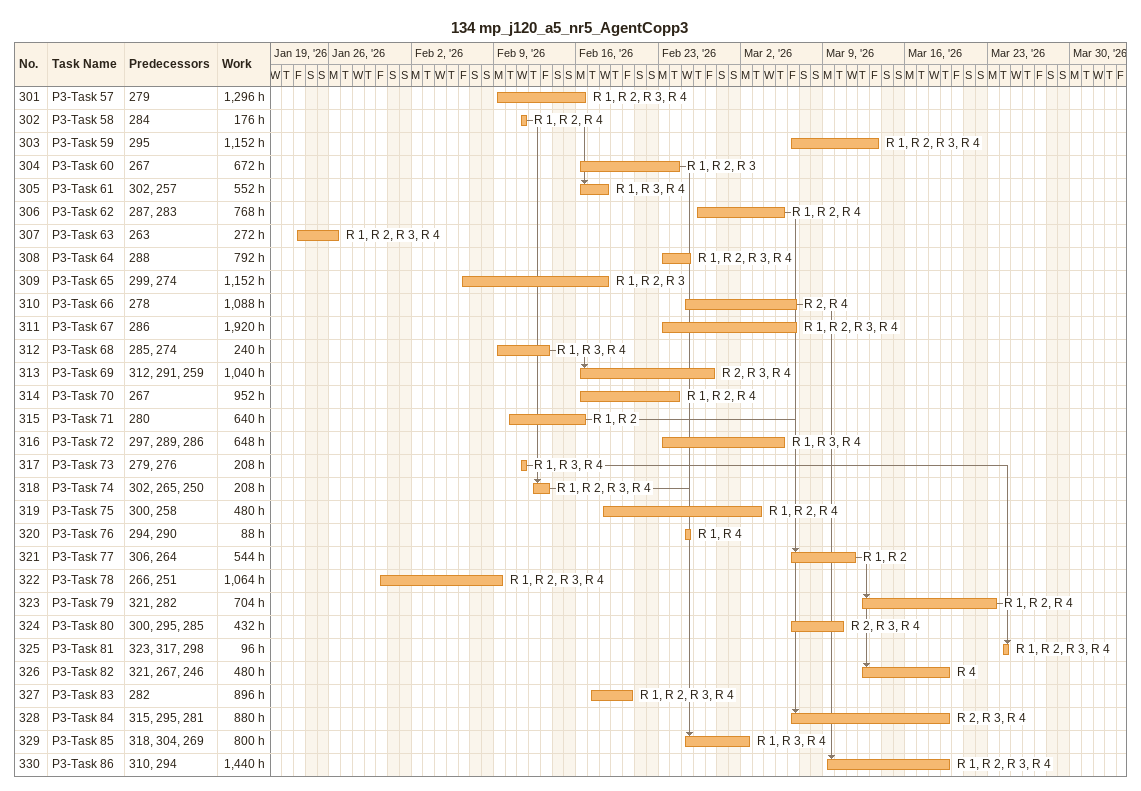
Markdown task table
134 mp_j120_a5_nr5_AgentCopp3

| ID | Task | Start | Finish | Predecessors | Resources | Work (h) |
|---|---|---|---|---|---|---|
| 301 | P3-Task 57 | 2026-02-09 | 2026-02-16 | 279 | R 1, R 2, R 3, R 4 | 1296 |
| 302 | P3-Task 58 | 2026-02-11 | 2026-02-11 | 284 | R 1, R 2, R 4 | 176 |
| 303 | P3-Task 59 | 2026-03-06 | 2026-03-13 | 295 | R 1, R 2, R 3, R 4 | 1152 |
| 304 | P3-Task 60 | 2026-02-16 | 2026-02-24 | 267 | R 1, R 2, R 3 | 672 |
| 305 | P3-Task 61 | 2026-02-16 | 2026-02-18 | 302, 257 | R 1, R 3, R 4 | 552 |
| 306 | P3-Task 62 | 2026-02-26 | 2026-03-05 | 287, 283 | R 1, R 2, R 4 | 768 |
| 307 | P3-Task 63 | 2026-01-23 | 2026-01-26 | 263 | R 1, R 2, R 3, R 4 | 272 |
| 308 | P3-Task 64 | 2026-02-23 | 2026-02-25 | 288 | R 1, R 2, R 3, R 4 | 792 |
| 309 | P3-Task 65 | 2026-02-06 | 2026-02-18 | 299, 274 | R 1, R 2, R 3 | 1152 |
| 310 | P3-Task 66 | 2026-02-25 | 2026-03-06 | 278 | R 2, R 4 | 1088 |
| 311 | P3-Task 67 | 2026-02-23 | 2026-03-06 | 286 | R 1, R 2, R 3, R 4 | 1920 |
| 312 | P3-Task 68 | 2026-02-09 | 2026-02-13 | 285, 274 | R 1, R 3, R 4 | 240 |
| 313 | P3-Task 69 | 2026-02-16 | 2026-02-27 | 312, 291, 259 | R 2, R 3, R 4 | 1040 |
| 314 | P3-Task 70 | 2026-02-16 | 2026-02-24 | 267 | R 1, R 2, R 4 | 952 |
| 315 | P3-Task 71 | 2026-02-10 | 2026-02-16 | 280 | R 1, R 2 | 640 |
| 316 | P3-Task 72 | 2026-02-23 | 2026-03-05 | 297, 289, 286 | R 1, R 3, R 4 | 648 |
| 317 | P3-Task 73 | 2026-02-11 | 2026-02-11 | 279, 276 | R 1, R 3, R 4 | 208 |
| 318 | P3-Task 74 | 2026-02-12 | 2026-02-13 | 302, 265, 250 | R 1, R 2, R 3, R 4 | 208 |
| 319 | P3-Task 75 | 2026-02-18 | 2026-03-03 | 300, 258 | R 1, R 2, R 4 | 480 |
| 320 | P3-Task 76 | 2026-02-25 | 2026-02-25 | 294, 290 | R 1, R 4 | 88 |
| 321 | P3-Task 77 | 2026-03-06 | 2026-03-11 | 306, 264 | R 1, R 2 | 544 |
| 322 | P3-Task 78 | 2026-01-30 | 2026-02-09 | 266, 251 | R 1, R 2, R 3, R 4 | 1064 |
| 323 | P3-Task 79 | 2026-03-12 | 2026-03-23 | 321, 282 | R 1, R 2, R 4 | 704 |
| 324 | P3-Task 80 | 2026-03-06 | 2026-03-10 | 300, 295, 285 | R 2, R 3, R 4 | 432 |
| 325 | P3-Task 81 | 2026-03-24 | 2026-03-24 | 323, 317, 298 | R 1, R 2, R 3, R 4 | 96 |
| 326 | P3-Task 82 | 2026-03-12 | 2026-03-19 | 321, 267, 246 | R 4 | 480 |
| 327 | P3-Task 83 | 2026-02-17 | 2026-02-20 | 282 | R 1, R 2, R 3, R 4 | 896 |
| 328 | P3-Task 84 | 2026-03-06 | 2026-03-19 | 315, 295, 281 | R 2, R 3, R 4 | 880 |
| 329 | P3-Task 85 | 2026-02-25 | 2026-03-02 | 318, 304, 269 | R 1, R 3, R 4 | 800 |
| 330 | P3-Task 86 | 2026-03-09 | 2026-03-19 | 310, 294 | R 1, R 2, R 3, R 4 | 1440 |
